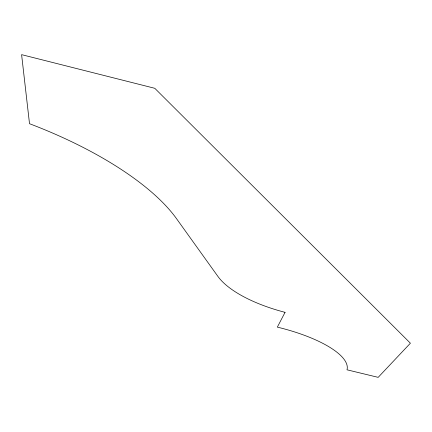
<?xml version="1.0" encoding="UTF-8"?>
<svg xmlns="http://www.w3.org/2000/svg" width="432" height="432" viewBox="0 0 432 432"><rect width="100%" height="100%" fill="white"/><g stroke="black" fill="none" stroke-linecap="round" stroke-linejoin="round"><path stroke-width="0.65" d="M285.061 312.347L277.333 327.127A84.461 27.054 11.9 0 1 346.999 369.808L378.173 377.352L410.4 343.202L154.791 88.301L21.6 54.648L29.516 123.709A214.693 80.379 18.7 0 1 176.445 218.56L217.847 276.323A94.684 37.012 11.1 0 0 285.061 312.347"/></g></svg>
